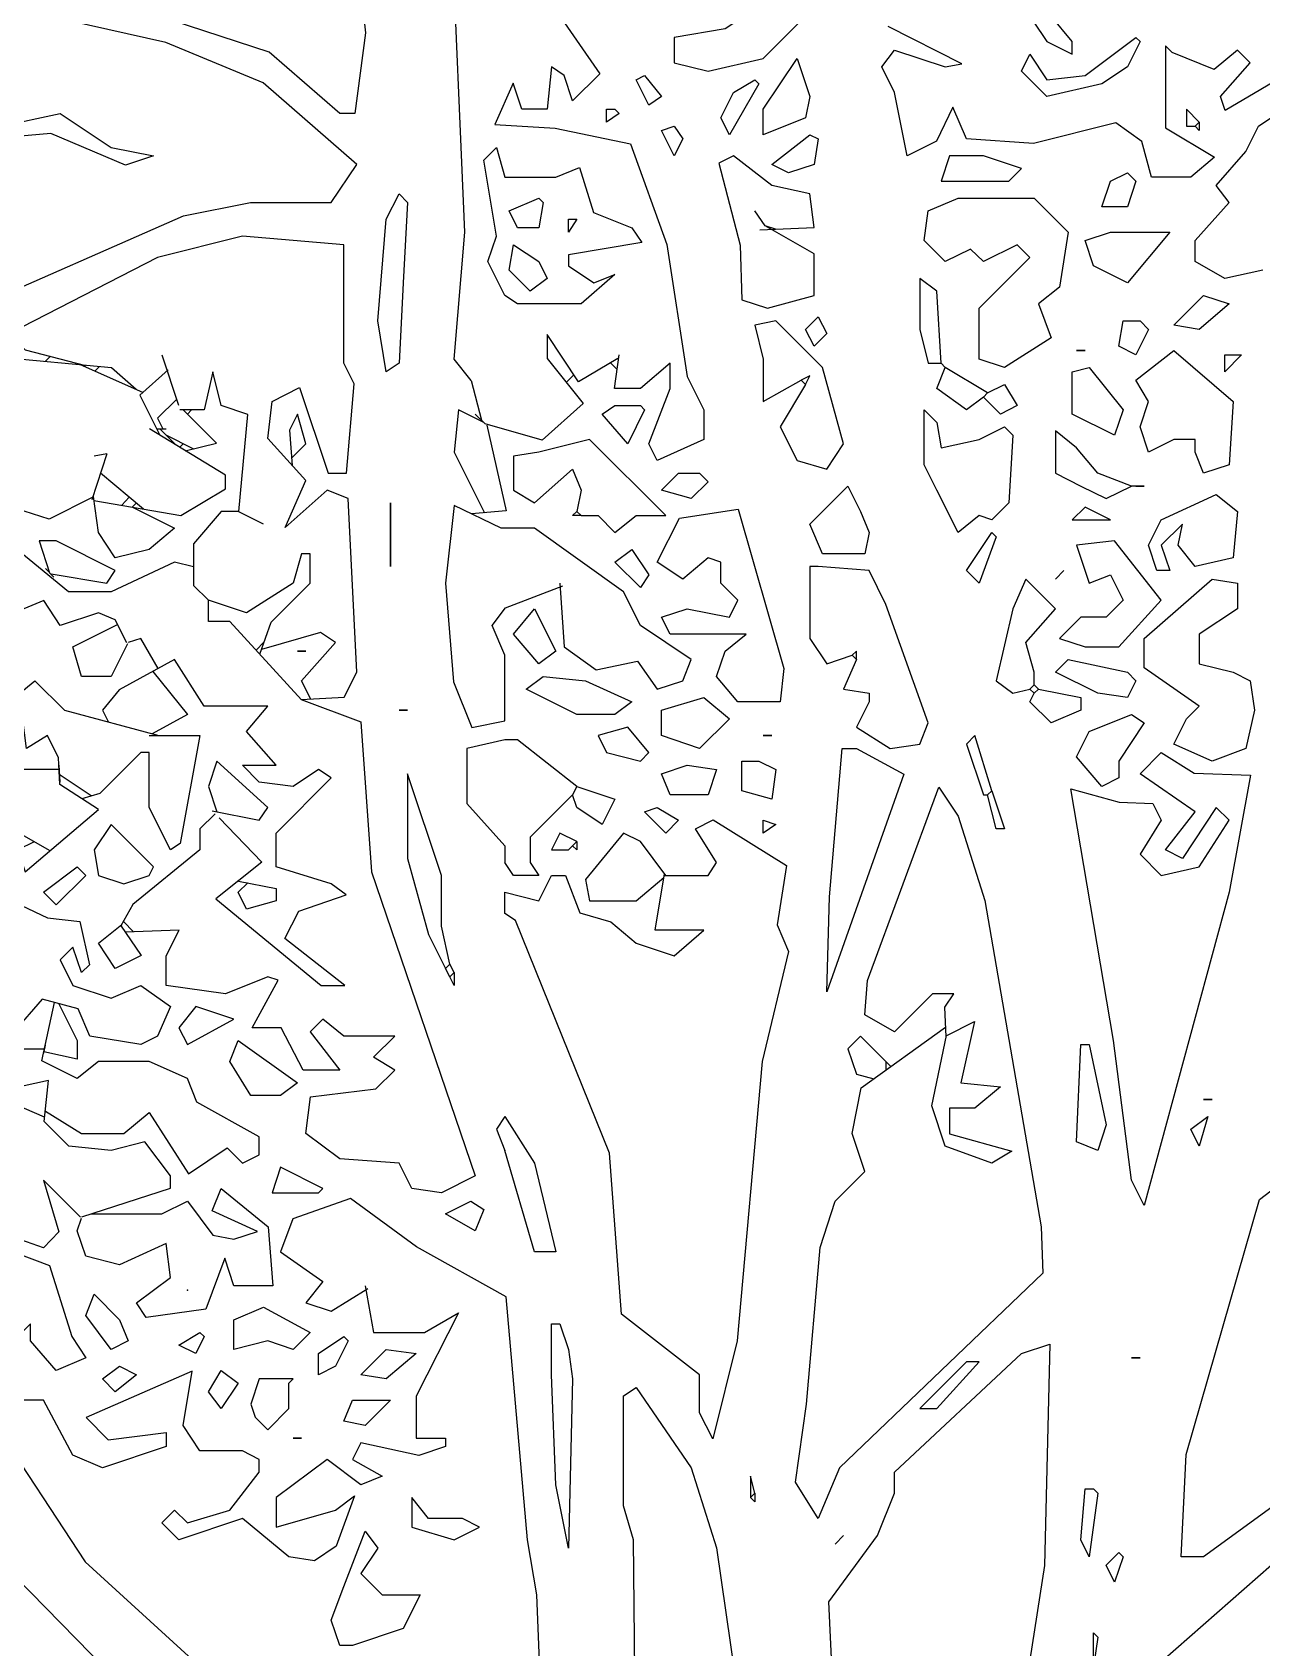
# Model space of a CAD drawing. Header units: metres. Extents: x -3.8 to 7.9, y -0.6 to 14.
# Drawn here: x 3.471 to 4.647, y 7.183 to 8.729 of the extents above; entities that cross this region are included whole.
import ezdxf

# ---------------------------------------------------------------- set-up
doc = ezdxf.new("R2010")
doc.units = ezdxf.units.M
doc.layers.add('ceco.net 88 green shadow', color=102, linetype='Continuous')
doc.layers.add('ceco.net 88 pair trees', color=7, linetype='Continuous')

msp = doc.modelspace()

# ---------------------------------------------------------------- linework, layer by layer
at = {"layer": 'ceco.net 88 green shadow', "linetype": 'Continuous'}
for p, q in [((4.4779, 8.6875), (4.5265, 8.7239)), ((4.5305, 8.7199), (4.5184, 8.6956)), ((4.5265, 8.7239), (4.5305, 8.7199)), ((4.1701, 8.6551), (4.2025, 8.7037)), ((4.2025, 8.7037), (4.2146, 8.6672)), ((4.4171, 8.6915), (4.4252, 8.7077)), ((4.4252, 8.7077), (4.4414, 8.6834)), ((4.4414, 8.6672), (4.4171, 8.6915)), ((4.5184, 8.6956), (4.4941, 8.6794)), ((4.0486, 8.6834), (4.0567, 8.6875)), ((4.0607, 8.6591), (4.0486, 8.6834)), ((4.0567, 8.6875), (4.0729, 8.6672)), ((4.166, 8.6794), (4.1377, 8.6308)), ((4.1417, 8.6713), (4.162, 8.6834)), ((4.162, 8.6834), (4.166, 8.6794)), ((4.4414, 8.6834), (4.4779, 8.6875)), ((4.4941, 8.6794), (4.4414, 8.6672)), ((4.0729, 8.6672), (4.0607, 8.6591)), ((4.1296, 8.647), (4.1417, 8.6713)), ((4.2146, 8.6672), (4.2106, 8.647)), ((4.0202, 8.6429), (4.0202, 8.6551)), ((4.0202, 8.6551), (4.0283, 8.6551)), ((4.0324, 8.651), (4.0202, 8.6429)), ((4.0283, 8.6551), (4.0324, 8.651)), ((4.1377, 8.6308), (4.1296, 8.647)), ((4.1701, 8.6308), (4.1701, 8.6551)), ((4.2106, 8.647), (4.1701, 8.6308)), ((4.5872, 8.6429), (4.5751, 8.6551)), ((4.5751, 8.6551), (4.5751, 8.6389)), ((4.5872, 8.6429), (4.5832, 8.6389)), ((4.5872, 8.6429), (4.5872, 8.6348)), ((4.6439, 8.6389), (4.6682, 8.6551)), ((4.0729, 8.6348), (4.085, 8.6389)), ((4.085, 8.6105), (4.0729, 8.6348)), ((4.085, 8.6389), (4.0931, 8.6267)), ((4.0931, 8.6267), (4.085, 8.6105)), ((4.1782, 8.6024), (4.2146, 8.6308)), ((4.2146, 8.6308), (4.2227, 8.6267)), ((4.2227, 8.6267), (4.2187, 8.6024)), ((4.5751, 8.6389), (4.5832, 8.6389)), ((4.5872, 8.6348), (4.5832, 8.6389)), ((4.6318, 8.6146), (4.6439, 8.6389)), ((4.6034, 8.5822), (4.6318, 8.6146)), ((4.1944, 8.5943), (4.1782, 8.6024)), ((4.2187, 8.6024), (4.1944, 8.5943)), ((4.3483, 8.6105), (4.3402, 8.5862)), ((4.3807, 8.6105), (4.3483, 8.6105)), ((4.4171, 8.5984), (4.3807, 8.6105)), ((4.405, 8.5862), (4.4171, 8.5984)), ((4.3402, 8.5862), (4.405, 8.5862)), ((4.4941, 8.5619), (4.5022, 8.5862)), ((4.5022, 8.5862), (4.5184, 8.5943)), ((4.5184, 8.5943), (4.5265, 8.5862)), ((4.5265, 8.5862), (4.5184, 8.5619)), ((4.6156, 8.566), (4.6034, 8.5822)), ((3.8096, 8.5498), (3.8218, 8.5741)), ((3.8218, 8.5741), (3.8299, 8.566)), ((3.8299, 8.566), (3.8258, 8.489)), ((3.9271, 8.5579), (3.9554, 8.57)), ((3.9554, 8.57), (3.9595, 8.566)), ((3.9595, 8.566), (3.9554, 8.5417)), ((4.5832, 8.5295), (4.6156, 8.566)), ((3.8015, 8.4526), (3.8096, 8.5498)), ((3.9352, 8.5417), (3.9271, 8.5579)), ((3.9919, 8.5498), (3.9838, 8.5376)), ((3.9838, 8.5376), (3.9838, 8.5498)), ((3.9838, 8.5498), (3.9919, 8.5498)), ((4.5184, 8.5619), (4.4941, 8.5619)), ((3.9554, 8.5417), (3.9352, 8.5417)), ((4.4779, 8.5295), (4.5022, 8.5376)), ((4.5022, 8.5376), (4.5589, 8.5376)), ((4.5589, 8.5376), (4.5184, 8.489)), ((3.9271, 8.5012), (3.9311, 8.5255)), ((3.9311, 8.5255), (3.9554, 8.5093)), ((4.486, 8.5052), (4.4779, 8.5295)), ((4.5832, 8.5093), (4.5832, 8.5295)), ((3.9554, 8.5093), (3.9635, 8.4931)), ((4.5184, 8.489), (4.486, 8.5052)), ((4.6115, 8.4931), (4.5832, 8.5093)), ((3.8258, 8.489), (3.8218, 8.4121)), ((3.9473, 8.4809), (3.9271, 8.5012)), ((3.9635, 8.4931), (3.9473, 8.4809)), ((4.3361, 8.4809), (4.3199, 8.4931)), ((4.3199, 8.4931), (4.3199, 8.4445)), ((4.648, 8.5012), (4.6115, 8.4931)), ((4.3402, 8.4121), (4.3361, 8.4809)), ((4.5629, 8.4485), (4.5913, 8.4769)), ((4.5913, 8.4769), (4.6156, 8.4688)), ((4.2106, 8.4445), (4.2227, 8.4566)), ((4.2227, 8.4566), (4.2308, 8.4404)), ((4.6156, 8.4688), (4.5872, 8.4445)), ((3.8096, 8.404), (3.8015, 8.4526)), ((4.1822, 8.4526), (4.162, 8.4485)), ((4.162, 8.4485), (4.1701, 8.4161)), ((4.1984, 8.4364), (4.1822, 8.4526)), ((4.2187, 8.4283), (4.2106, 8.4445)), ((4.3199, 8.4445), (4.328, 8.4121)), ((4.5103, 8.4283), (4.5143, 8.4526)), ((4.5143, 8.4526), (4.5305, 8.4526)), ((4.5386, 8.4445), (4.5265, 8.4202)), ((4.5305, 8.4526), (4.5386, 8.4445)), ((4.5872, 8.4445), (4.5629, 8.4485)), ((4.2268, 8.408), (4.1984, 8.4364)), ((4.2308, 8.4404), (4.2187, 8.4283)), ((4.5265, 8.4202), (4.5103, 8.4283)), ((3.8218, 8.4121), (3.8096, 8.404)), ((4.1701, 8.4161), (4.1701, 8.3756)), ((4.328, 8.4121), (4.3402, 8.4121)), ((4.3442, 8.408), (4.3402, 8.4121)), ((4.4779, 8.4242), (4.4698, 8.4242)), ((4.4698, 8.4242), (4.4779, 8.4242)), ((4.5265, 8.3959), (4.5629, 8.4242)), ((4.5629, 8.4242), (4.6196, 8.3756)), ((4.6277, 8.4202), (4.6115, 8.404)), ((4.6115, 8.404), (4.6115, 8.4202)), ((4.6115, 8.4202), (4.6277, 8.4202)), ((4.1701, 8.3756), (4.2065, 8.3959)), ((4.2146, 8.3999), (4.2065, 8.3959)), ((4.2106, 8.3918), (4.2065, 8.3959)), ((4.2106, 8.3918), (4.2146, 8.3999)), ((4.247, 8.3351), (4.2268, 8.408)), ((4.3361, 8.3878), (4.3442, 8.408)), ((4.3847, 8.3837), (4.3442, 8.408)), ((4.4657, 8.404), (4.4819, 8.408)), ((4.4657, 8.3635), (4.4657, 8.404)), ((4.4819, 8.408), (4.5143, 8.3675)), ((4.5386, 8.3756), (4.5265, 8.3959)), ((4.2106, 8.3918), (4.1863, 8.3513)), ((4.3645, 8.3675), (4.3361, 8.3878)), ((4.3807, 8.3797), (4.3645, 8.3675)), ((4.3847, 8.3837), (4.3807, 8.3797)), ((4.3969, 8.3635), (4.3807, 8.3797)), ((4.3847, 8.3837), (4.4009, 8.3918)), ((4.4009, 8.3918), (4.4131, 8.3716)), ((4.0162, 8.3635), (4.0283, 8.3716)), ((4.0405, 8.3351), (4.0162, 8.3635)), ((4.0283, 8.3716), (4.0526, 8.3716)), ((4.0567, 8.3675), (4.0405, 8.3351)), ((4.0526, 8.3716), (4.0567, 8.3675)), ((4.324, 8.3149), (4.324, 8.3675)), ((4.324, 8.3675), (4.3361, 8.3554)), ((4.4131, 8.3716), (4.3969, 8.3635)), ((4.5062, 8.3432), (4.4657, 8.3635)), ((4.5143, 8.3675), (4.5062, 8.3432)), ((4.5305, 8.3513), (4.5386, 8.3756)), ((4.6196, 8.3756), (4.6156, 8.3149)), ((4.1863, 8.3513), (4.2025, 8.3189)), ((4.3361, 8.3554), (4.3402, 8.3311)), ((4.3766, 8.3392), (4.4009, 8.3513)), ((4.4009, 8.3513), (4.409, 8.3432)), ((4.5386, 8.327), (4.5305, 8.3513)), ((4.004, 8.3392), (3.9554, 8.327)), ((4.0769, 8.2663), (4.004, 8.3392)), ((4.2308, 8.3108), (4.247, 8.3351)), ((4.3402, 8.3311), (4.3766, 8.3392)), ((4.409, 8.3432), (4.405, 8.2784)), ((4.4698, 8.3311), (4.4495, 8.3473)), ((4.4495, 8.3473), (4.4495, 8.3068)), ((4.5629, 8.3392), (4.5386, 8.327)), ((4.5832, 8.3392), (4.5629, 8.3392)), ((4.5832, 8.327), (4.5832, 8.3392)), ((3.9554, 8.327), (3.9311, 8.323)), ((3.9311, 8.323), (3.9311, 8.2906)), ((4.2025, 8.3189), (4.2308, 8.3108)), ((4.49, 8.3068), (4.4698, 8.3311)), ((4.5913, 8.3068), (4.5832, 8.327)), ((3.9514, 8.2784), (3.9878, 8.3108)), ((3.9878, 8.3108), (3.9959, 8.2906)), ((4.0729, 8.2906), (4.0891, 8.3068)), ((4.0891, 8.3068), (4.1093, 8.3068)), ((4.1093, 8.3068), (4.1174, 8.2987)), ((4.3361, 8.2906), (4.324, 8.3149)), ((4.4495, 8.3068), (4.4738, 8.2946)), ((4.5224, 8.2946), (4.49, 8.3068)), ((4.6156, 8.3149), (4.5913, 8.3068)), ((3.9311, 8.2906), (3.9514, 8.2784)), ((3.9959, 8.2906), (3.9919, 8.2703)), ((4.1012, 8.2825), (4.0729, 8.2906)), ((4.1174, 8.2987), (4.1012, 8.2825)), ((4.2146, 8.2582), (4.2511, 8.2946)), ((4.2511, 8.2946), (4.2632, 8.2703)), ((4.3564, 8.2501), (4.3361, 8.2906)), ((4.4738, 8.2946), (4.4981, 8.2825)), ((4.4981, 8.2825), (4.5224, 8.2946)), ((4.5265, 8.2946), (4.5224, 8.2946)), ((4.5265, 8.2946), (4.5346, 8.2946)), ((4.5346, 8.2946), (4.5265, 8.2946)), ((4.5508, 8.2622), (4.6034, 8.2865)), ((4.6034, 8.2865), (4.6237, 8.2703)), ((3.8137, 8.2258), (3.8137, 8.2784)), ((3.8137, 8.2784), (3.8137, 8.2258)), ((4.405, 8.2784), (4.3888, 8.2622)), ((4.4779, 8.2744), (4.4657, 8.2622)), ((4.5022, 8.2622), (4.4779, 8.2744)), ((3.9878, 8.2663), (3.9919, 8.2703)), ((3.9959, 8.2663), (3.9878, 8.2663)), ((3.9959, 8.2663), (3.9919, 8.2703)), ((3.9959, 8.2663), (4.0121, 8.2663)), ((4.0121, 8.2663), (4.0283, 8.2501)), ((4.0283, 8.2501), (4.0486, 8.2663)), ((4.0486, 8.2663), (4.0769, 8.2663)), ((4.2268, 8.2298), (4.2146, 8.2582)), ((4.2632, 8.2703), (4.2713, 8.2501)), ((4.3766, 8.2663), (4.3564, 8.2501)), ((4.3888, 8.2622), (4.3766, 8.2663)), ((4.4657, 8.2622), (4.5022, 8.2622)), ((4.5386, 8.2379), (4.5508, 8.2622)), ((4.571, 8.2582), (4.5508, 8.2379)), ((4.567, 8.2379), (4.571, 8.2582)), ((4.6237, 8.2703), (4.6196, 8.2258)), ((4.2713, 8.2501), (4.2673, 8.2298)), ((4.3645, 8.2136), (4.3888, 8.2501)), ((4.3928, 8.246), (4.3766, 8.2015)), ((4.3888, 8.2501), (4.3928, 8.246)), ((4.5062, 8.242), (4.4698, 8.2379)), ((4.5508, 8.1853), (4.5062, 8.242)), ((3.8137, 8.2258), (3.8137, 8.2177)), ((3.8137, 8.2177), (3.8137, 8.2258)), ((4.0283, 8.2217), (4.0445, 8.2339)), ((4.0445, 8.2339), (4.0607, 8.2096)), ((4.2673, 8.2298), (4.2268, 8.2298)), ((4.4698, 8.2379), (4.4819, 8.2015)), ((4.5467, 8.2136), (4.5386, 8.2379)), ((4.5508, 8.2379), (4.5589, 8.2136)), ((4.5832, 8.2177), (4.567, 8.2379)), ((4.6196, 8.2258), (4.5832, 8.2177)), ((4.0526, 8.1974), (4.0283, 8.2217)), ((4.0607, 8.2096), (4.0526, 8.1974)), ((4.2227, 8.2177), (4.2146, 8.2177)), ((4.2146, 8.2177), (4.2146, 8.1488)), ((4.2713, 8.2136), (4.2227, 8.2177)), ((4.2875, 8.1812), (4.2713, 8.2136)), ((4.3766, 8.2015), (4.3645, 8.2136)), ((4.4576, 8.2136), (4.4495, 8.2055)), ((4.4495, 8.2055), (4.4576, 8.2136)), ((4.4819, 8.2015), (4.5022, 8.2096)), ((4.5022, 8.2096), (4.5143, 8.1853)), ((4.5589, 8.2136), (4.5467, 8.2136)), ((4.4212, 8.2055), (4.409, 8.1772)), ((4.4495, 8.1772), (4.4212, 8.2055)), ((4.5346, 8.1488), (4.5994, 8.2055)), ((4.5994, 8.2055), (4.6237, 8.2015)), ((4.6237, 8.2015), (4.6237, 8.1772)), ((4.328, 8.0678), (4.2875, 8.1812)), ((4.5143, 8.1853), (4.4981, 8.1691)), ((4.5103, 8.1407), (4.5508, 8.1853)), ((3.9311, 8.1529), (3.9514, 8.1772)), ((3.9514, 8.1772), (3.9716, 8.1367)), ((4.409, 8.1772), (4.3928, 8.1083)), ((4.4212, 8.1448), (4.4495, 8.1772)), ((4.4738, 8.1691), (4.4536, 8.1488)), ((4.4981, 8.1691), (4.4738, 8.1691)), ((4.6237, 8.1772), (4.5872, 8.1529)), ((3.9554, 8.1245), (3.9311, 8.1529)), ((4.2146, 8.1488), (4.2308, 8.1245)), ((4.4536, 8.1488), (4.4779, 8.1407)), ((4.5346, 8.1205), (4.5346, 8.1488)), ((4.5872, 8.1529), (4.5872, 8.1245)), ((3.7327, 8.1367), (3.7246, 8.1367)), ((3.7246, 8.1367), (3.7327, 8.1367)), ((3.9716, 8.1367), (3.9554, 8.1245)), ((4.2308, 8.1245), (4.2551, 8.1326)), ((4.2592, 8.1367), (4.2551, 8.1326)), ((4.2592, 8.1286), (4.2551, 8.1326)), ((4.2592, 8.1286), (4.2592, 8.1367)), ((4.4293, 8.1164), (4.4212, 8.1448)), ((4.4779, 8.1407), (4.5103, 8.1407)), ((4.2592, 8.1286), (4.247, 8.1002)), ((4.4293, 8.1043), (4.4293, 8.1164)), ((4.4495, 8.1164), (4.4617, 8.1286)), ((4.49, 8.0962), (4.4495, 8.1164)), ((4.4617, 8.1286), (4.5184, 8.1164)), ((4.5184, 8.1164), (4.5265, 8.1083)), ((4.5872, 8.084), (4.5346, 8.1205)), ((4.5872, 8.1245), (4.6196, 8.1164)), ((4.6196, 8.1164), (4.6358, 8.1083)), ((3.9433, 8.1002), (3.9595, 8.1124)), ((3.9595, 8.1124), (4, 8.1083)), ((4, 8.1083), (4.0445, 8.0881)), ((4.3928, 8.1083), (4.409, 8.0962)), ((4.4293, 8.1043), (4.4252, 8.1002)), ((4.4333, 8.1002), (4.4293, 8.1043)), ((4.5265, 8.1083), (4.5184, 8.0921)), ((4.6358, 8.1083), (4.6399, 8.08)), ((3.9919, 8.0759), (3.9433, 8.1002)), ((4.0445, 8.0881), (4.0283, 8.0759)), ((4.0729, 8.08), (4.1134, 8.0921)), ((4.1134, 8.0921), (4.1377, 8.0719)), ((4.247, 8.1002), (4.2713, 8.0962)), ((4.2713, 8.0881), (4.2592, 8.0638)), ((4.2713, 8.0962), (4.2713, 8.0881)), ((4.409, 8.0962), (4.4252, 8.1002)), ((4.4293, 8.0962), (4.4252, 8.1002)), ((4.4252, 8.0881), (4.4293, 8.0962)), ((4.4455, 8.0678), (4.4252, 8.0881)), ((4.4333, 8.1002), (4.4293, 8.0962)), ((4.4333, 8.1002), (4.4738, 8.0921)), ((4.4738, 8.0921), (4.4738, 8.08)), ((4.5184, 8.0921), (4.49, 8.0962)), ((3.8299, 8.08), (3.8218, 8.08)), ((3.8218, 8.08), (3.8299, 8.08)), ((4.0283, 8.0759), (3.9919, 8.0759)), ((4.0729, 8.0557), (4.0729, 8.08)), ((4.1377, 8.0719), (4.1093, 8.0435)), ((4.4738, 8.08), (4.4455, 8.0678)), ((4.4819, 8.0597), (4.5224, 8.0759)), ((4.5224, 8.0759), (4.5346, 8.0678)), ((4.5629, 8.0476), (4.5751, 8.0719)), ((4.5751, 8.0719), (4.5872, 8.084)), ((4.6399, 8.08), (4.6318, 8.0435)), ((4.0405, 8.0638), (4.0121, 8.0557)), ((4.0121, 8.0557), (4.0202, 8.0395)), ((4.0607, 8.0395), (4.0405, 8.0638)), ((4.1093, 8.0435), (4.0729, 8.0557)), ((4.1782, 8.0557), (4.1701, 8.0557)), ((4.1701, 8.0557), (4.1782, 8.0557)), ((4.2592, 8.0638), (4.2916, 8.0435)), ((4.3199, 8.0476), (4.328, 8.0678)), ((4.3726, 8.0557), (4.3645, 8.0476)), ((4.3888, 8.003), (4.3726, 8.0557)), ((4.4698, 8.0354), (4.4819, 8.0597)), ((4.5346, 8.0678), (4.5103, 8.0314)), ((3.923, 8.0516), (3.8866, 8.0435)), ((3.8866, 8.0435), (3.8866, 7.9909)), ((3.9352, 8.0516), (3.923, 8.0516)), ((3.9919, 8.0071), (3.9352, 8.0516)), ((4.0202, 8.0395), (4.0526, 8.0314)), ((4.0526, 8.0314), (4.0607, 8.0395)), ((4.2916, 8.0435), (4.3199, 8.0476)), ((4.3645, 8.0476), (4.3807, 7.999)), ((4.5994, 8.0314), (4.5629, 8.0476)), ((4.6318, 8.0435), (4.5994, 8.0314)), ((4.0729, 8.0192), (4.0972, 8.0273)), ((4.0972, 8.0273), (4.1255, 8.0233)), ((4.1255, 8.0233), (4.1174, 7.999)), ((4.1498, 8.003), (4.1498, 8.0314)), ((4.1498, 8.0314), (4.166, 8.0314)), ((4.166, 8.0314), (4.1822, 8.0233)), ((4.1822, 8.0233), (4.1782, 7.9949)), ((4.4941, 8.0071), (4.4698, 8.0354)), ((4.5103, 8.0314), (4.5103, 8.0152)), ((3.8623, 7.922), (3.8299, 8.0192)), ((3.8299, 8.0192), (3.8299, 7.9382)), ((4.081, 7.999), (4.0729, 8.0192)), ((4.5103, 8.0152), (4.4941, 8.0071)), ((3.9878, 7.999), (3.9473, 7.9585)), ((3.9919, 8.0071), (3.9878, 7.999)), ((3.9919, 7.9868), (3.9878, 7.999)), ((3.9919, 8.0071), (4.0283, 7.9949)), ((4.0283, 7.9949), (4.0162, 7.9706)), ((4.1174, 7.999), (4.081, 7.999)), ((4.1782, 7.9949), (4.1498, 8.003)), ((4.3807, 7.999), (4.3847, 7.999)), ((4.3888, 8.003), (4.3847, 7.999)), ((4.3928, 7.9666), (4.3847, 7.999)), ((4.3888, 8.003), (4.4009, 7.9666)), ((3.8866, 7.9909), (3.923, 7.9504)), ((4.0162, 7.9706), (3.9919, 7.9868)), ((4.0567, 7.9828), (4.0688, 7.9868)), ((4.0769, 7.9625), (4.0567, 7.9828)), ((4.0688, 7.9868), (4.0891, 7.9747)), ((3.5464, 7.9706), (3.5302, 7.9463)), ((3.5869, 7.9301), (3.5464, 7.9706)), ((3.9757, 7.9625), (3.9676, 7.9463)), ((3.9919, 7.9544), (3.9757, 7.9625)), ((4.0891, 7.9747), (4.0769, 7.9625)), ((4.1701, 7.9625), (4.1701, 7.9747)), ((4.1701, 7.9747), (4.1822, 7.9706)), ((4.1822, 7.9706), (4.1701, 7.9625)), ((4.4009, 7.9666), (4.3928, 7.9666)), ((3.5302, 7.9463), (3.5342, 7.922)), ((3.923, 7.9504), (3.923, 7.9342)), ((3.9473, 7.9585), (3.9473, 7.9342)), ((3.9676, 7.9463), (3.9838, 7.9463)), ((3.9838, 7.9463), (3.9878, 7.9504)), ((3.9919, 7.9544), (3.9878, 7.9504)), ((3.9919, 7.9463), (3.9878, 7.9504)), ((3.9919, 7.9544), (3.9919, 7.9463)), ((3.8299, 7.9382), (3.8501, 7.8653)), ((3.9311, 7.922), (3.923, 7.9342)), ((3.9473, 7.9342), (3.9554, 7.922)), ((3.4816, 7.9058), (3.514, 7.9301)), ((3.5221, 7.922), (3.4937, 7.8937)), ((3.514, 7.9301), (3.5221, 7.922)), ((3.5342, 7.922), (3.5585, 7.9139)), ((3.5585, 7.9139), (3.5828, 7.922)), ((3.5828, 7.922), (3.5869, 7.9301)), ((3.8623, 7.8734), (3.8623, 7.922)), ((3.9554, 7.922), (3.9311, 7.922)), ((3.4937, 7.8937), (3.4816, 7.9058)), ((3.8704, 7.837), (3.8623, 7.8734)), ((3.8501, 7.8653), (3.8663, 7.8329)), ((3.8704, 7.837), (3.8663, 7.8329)), ((3.8704, 7.8248), (3.8663, 7.8329)), ((3.8744, 7.8289), (3.8704, 7.837)), ((3.8744, 7.8289), (3.8704, 7.8248)), ((3.8744, 7.8167), (3.8704, 7.8248)), ((3.8744, 7.8289), (3.8744, 7.8167)), ((3.6274, 7.7965), (3.6112, 7.7762)), ((3.6638, 7.7843), (3.6274, 7.7965)), ((3.6112, 7.7762), (3.6193, 7.76)), ((3.6193, 7.76), (3.6638, 7.7843)), ((3.6598, 7.7438), (3.6679, 7.7641)), ((3.6679, 7.7641), (3.7246, 7.7236)), ((4.4698, 7.6669), (4.4738, 7.76)), ((4.4738, 7.76), (4.4819, 7.76)), ((4.4819, 7.76), (4.4981, 7.6831)), ((3.68, 7.7114), (3.6598, 7.7438)), ((3.7246, 7.7236), (3.7084, 7.7114)), ((3.7084, 7.7114), (3.68, 7.7114)), ((4.5994, 7.7074), (4.5913, 7.7074)), ((4.5913, 7.7074), (4.5994, 7.7074)), ((3.923, 7.6912), (3.9149, 7.679)), ((3.923, 7.6912), (3.9514, 7.6466)), ((4.4981, 7.6831), (4.49, 7.6588)), ((4.5791, 7.679), (4.5953, 7.6912)), ((4.5953, 7.6912), (4.5872, 7.6628)), ((3.9149, 7.679), (3.923, 7.6588)), ((4.5872, 7.6628), (4.5791, 7.679)), ((3.9514, 7.5616), (3.923, 7.6588)), ((4.49, 7.6588), (4.4698, 7.6669)), ((3.7084, 7.6426), (3.7003, 7.6183)), ((3.7489, 7.6223), (3.7084, 7.6426)), ((3.9514, 7.6466), (3.9716, 7.5616)), ((3.7448, 7.6183), (3.7489, 7.6223)), ((3.7003, 7.6183), (3.7448, 7.6183)), ((3.8663, 7.598), (3.8906, 7.6102)), ((3.8906, 7.6102), (3.9028, 7.6021)), ((3.8947, 7.5818), (3.8663, 7.598)), ((3.9028, 7.6021), (3.8947, 7.5818)), ((3.9716, 7.5616), (3.9514, 7.5616)), ((3.5221, 7.5008), (3.5302, 7.5211)), ((3.5302, 7.5211), (3.5545, 7.4968)), ((3.5464, 7.4684), (3.5221, 7.5008)), ((3.6638, 7.4968), (3.6922, 7.5089)), ((3.6922, 7.5089), (3.7367, 7.4846)), ((3.5545, 7.4968), (3.5626, 7.4765)), ((3.6112, 7.4725), (3.6314, 7.4846)), ((3.6314, 7.4846), (3.6355, 7.4806)), ((3.6638, 7.4684), (3.6638, 7.4968)), ((3.7367, 7.4846), (3.7205, 7.4684)), ((3.9676, 7.4441), (3.9676, 7.4927)), ((3.9676, 7.4927), (3.9757, 7.4927)), ((3.9757, 7.4927), (3.9838, 7.4684)), ((3.5626, 7.4765), (3.5464, 7.4684)), ((3.6274, 7.4644), (3.6112, 7.4725)), ((3.6355, 7.4806), (3.6274, 7.4644)), ((3.6962, 7.4765), (3.6638, 7.4684)), ((3.7205, 7.4684), (3.6962, 7.4765)), ((3.7448, 7.4644), (3.7691, 7.4806)), ((3.7732, 7.4765), (3.761, 7.4522)), ((3.7691, 7.4806), (3.7732, 7.4765)), ((3.7853, 7.4441), (3.8096, 7.4684)), ((3.8096, 7.4684), (3.838, 7.4644)), ((3.9838, 7.4684), (3.9878, 7.4401)), ((3.5383, 7.4401), (3.5545, 7.4522)), ((3.5545, 7.4522), (3.5707, 7.4441)), ((3.7448, 7.4441), (3.7448, 7.4644)), ((3.761, 7.4522), (3.7448, 7.4441)), ((3.838, 7.4644), (3.8096, 7.4401)), ((4.3645, 7.4563), (4.3199, 7.4117)), ((4.3361, 7.4117), (4.3766, 7.4563)), ((4.3766, 7.4563), (4.3645, 7.4563)), ((4.5305, 7.4603), (4.5224, 7.4603)), ((4.5224, 7.4603), (4.5305, 7.4603)), ((3.5504, 7.4279), (3.5383, 7.4401)), ((3.5707, 7.4441), (3.5504, 7.4279)), ((3.6395, 7.4279), (3.6517, 7.4482)), ((3.6517, 7.4482), (3.6679, 7.436)), ((3.6679, 7.436), (3.6517, 7.4117)), ((3.6881, 7.4401), (3.68, 7.4158)), ((3.7205, 7.4401), (3.6881, 7.4401)), ((3.7165, 7.436), (3.7205, 7.4401)), ((3.7165, 7.4117), (3.7165, 7.436)), ((3.8096, 7.4401), (3.7853, 7.4441)), ((3.9716, 7.3388), (3.9676, 7.4441)), ((3.9878, 7.4401), (3.9838, 7.2781)), ((3.6517, 7.4117), (3.6395, 7.4279)), ((3.68, 7.4158), (3.6841, 7.4036)), ((3.6962, 7.3915), (3.7165, 7.4117)), ((3.7691, 7.3996), (3.7772, 7.4198)), ((3.7772, 7.4198), (3.8137, 7.4198)), ((3.8137, 7.4198), (3.7894, 7.3955)), ((4.3199, 7.4117), (4.3361, 7.4117)), ((3.6841, 7.4036), (3.6962, 7.3915)), ((3.7894, 7.3955), (3.7691, 7.3996)), ((3.7286, 7.3834), (3.7205, 7.3834)), ((3.7205, 7.3834), (3.7286, 7.3834)), ((4.162, 7.3307), (4.1579, 7.3469)), ((4.1579, 7.3469), (4.1579, 7.3267)), ((3.9838, 7.2781), (3.9716, 7.3388)), ((4.162, 7.3307), (4.1579, 7.3267)), ((4.162, 7.3307), (4.162, 7.3226)), ((4.4738, 7.2862), (4.4779, 7.3348)), ((4.4779, 7.3348), (4.486, 7.3348)), ((4.49, 7.3307), (4.4819, 7.27)), ((4.486, 7.3348), (4.49, 7.3307)), ((3.8501, 7.3064), (3.8339, 7.3267)), ((3.8339, 7.3267), (3.8339, 7.2983)), ((4.162, 7.3226), (4.1579, 7.3267)), ((3.8339, 7.2983), (3.8744, 7.2862)), ((3.8825, 7.3064), (3.8501, 7.3064)), ((3.8744, 7.2862), (3.8987, 7.2983)), ((3.8987, 7.2983), (3.8825, 7.3064)), ((3.7691, 7.2416), (3.7894, 7.2943)), ((3.7894, 7.2943), (3.8015, 7.2781)), ((4.247, 7.2902), (4.2389, 7.2821)), ((4.2389, 7.2821), (4.247, 7.2902)), ((4.4819, 7.27), (4.4738, 7.2862)), ((3.8015, 7.2781), (3.7853, 7.2538)), ((4.4981, 7.2619), (4.5103, 7.274)), ((4.5143, 7.27), (4.5062, 7.2457)), ((4.5103, 7.274), (4.5143, 7.27)), ((3.7853, 7.2538), (3.8056, 7.2335)), ((4.5062, 7.2457), (4.4981, 7.2619)), ((3.757, 7.2092), (3.7691, 7.2416)), ((3.8056, 7.2335), (3.8339, 7.2335)), ((3.842, 7.2335), (3.8258, 7.2011)), ((3.8339, 7.2335), (3.842, 7.2335)), ((3.7651, 7.1849), (3.757, 7.2092)), ((3.8258, 7.2011), (3.7772, 7.1849)), ((4.486, 7.1647), (4.486, 7.1971)), ((4.486, 7.1971), (4.49, 7.193)), ((4.49, 7.193), (4.486, 7.1647)), ((3.7772, 7.1849), (3.7651, 7.1849))]:
    msp.add_line(p, q, dxfattribs=at)
msp.add_point((3.6193, 7.5251), dxfattribs=at)
at = {"layer": 'ceco.net 88 pair trees', "linetype": 'Continuous'}
for p, q in [((4.1818, 8.5405), (4.1721, 8.5437)), ((3.4884, 8.419), (3.4832, 8.4137)), ((3.5767, 8.3841), (3.5172, 8.4106)), ((3.595, 8.4202), (3.6108, 8.372)), ((4.0297, 8.4066), (4.0239, 8.4125)), ((3.535, 8.4088), (3.5308, 8.4046)), ((3.8908, 8.3957), (3.9005, 8.3576)), ((3.989, 8.4011), (3.9817, 8.3938)), ((3.6233, 8.3675), (3.6193, 8.3635)), ((3.8947, 8.3635), (3.904, 8.3542)), ((3.5909, 8.3493), (3.599, 8.3493)), ((3.6081, 8.3343), (3.5929, 8.3493)), ((3.6249, 8.3303), (3.599, 8.3432)), ((3.6152, 8.3351), (3.612, 8.3319)), ((3.5423, 8.3254), (3.5281, 8.2813)), ((3.5423, 8.3254), (3.5302, 8.323)), ((3.5775, 8.2725), (3.5362, 8.3068)), ((3.5638, 8.2839), (3.5565, 8.2762)), ((3.5705, 8.2782), (3.5666, 8.2744)), ((3.6922, 8.2582), (3.6687, 8.2699)), ((3.4917, 8.2075), (3.4836, 8.2156)), ((3.6395, 8.1853), (3.6253, 8.1994)), ((3.5615, 8.1444), (3.5502, 8.1666)), ((3.6926, 8.1452), (3.6851, 8.1375)), ((3.4965, 8.0273), (3.4972, 8.0111)), ((3.5273, 7.9982), (3.4967, 8.0184)), ((3.488, 7.9455), (3.4299, 7.9785)), ((3.5678, 7.8679), (3.5581, 7.8779)), ((3.4834, 7.7596), (3.4818, 7.7519)), ((4.2875, 7.7438), (4.2875, 7.7357))]:
    msp.add_line(p, q, dxfattribs=at)
for points in [[(3.7677, 8.928), (3.7898, 8.7282), (3.7796, 8.651), (3.7651, 8.651), (3.6976, 8.7099), (3.4799, 8.7812)], [(3.8908, 8.3957), (3.8744, 8.4161), (3.8847, 8.5376), (3.8716, 8.8414)], [(3.9275, 8.814), (4.0139, 8.6891), (3.9878, 8.6632), (3.9797, 8.6875), (3.9676, 8.6956), (3.9635, 8.6551), (3.9392, 8.6551), (3.9309, 8.68), (3.9135, 8.6407), (3.9712, 8.6372), (4.0433, 8.6221), (4.0779, 8.5257), (4.0974, 8.3995), (4.1134, 8.3675), (4.1134, 8.3392), (4.0688, 8.3189), (4.0607, 8.3351), (4.081, 8.3878), (4.081, 8.4121), (4.0526, 8.3878), (4.0279, 8.3878), (4.0324, 8.4202)], [(4.1822, 8.7835), (4.1822, 8.7644), (4.1336, 8.732), (4.085, 8.7239), (4.085, 8.6996), (4.1174, 8.6915), (4.1701, 8.7037), (4.2106, 8.7442), (4.2065, 8.7766), (4.1881, 8.7877), (4.1342, 8.7482), (4.081, 8.7482), (4.081, 8.7766)], [(4.3734, 8.763), (4.4282, 8.7395), (4.4414, 8.7199), (4.4657, 8.7077), (4.4657, 8.7199), (4.4455, 8.7442), (4.4941, 8.7847), (4.5386, 8.7401), (4.5872, 8.7401), (4.6196, 8.7644), (4.6844, 8.732)], [(3.4066, 8.4613), (3.6156, 8.553), (3.6798, 8.566), (3.757, 8.566), (3.7813, 8.6024), (3.6918, 8.6804), (3.5986, 8.7189), (3.4694, 8.7482)], [(4.6802, 8.6941), (4.6119, 8.6539), (4.6075, 8.6672), (4.6358, 8.6996), (4.6237, 8.7118), (4.6014, 8.6933), (4.5613, 8.7093), (4.5548, 8.7158), (4.5548, 8.6374), (4.6018, 8.6093), (4.5791, 8.5903), (4.5416, 8.5903), (4.5321, 8.6243), (4.5072, 8.6421), (4.4285, 8.6225), (4.3645, 8.6267), (4.3515, 8.6571), (4.3357, 8.6245), (4.3078, 8.6105), (4.2956, 8.6713), (4.2835, 8.6956), (4.2956, 8.7118), (4.3442, 8.6956), (4.36, 8.6986), (4.2895, 8.7342)], [(3.4411, 8.6389), (3.4978, 8.651), (3.5464, 8.6186), (3.5869, 8.6105), (3.5601, 8.6016), (3.4886, 8.632), (3.4125, 8.6251)], [(4.054, 8.5275), (3.9838, 8.5159), (3.9838, 8.5052), (4.0081, 8.489), (4.0283, 8.4971), (3.9959, 8.4688), (3.9352, 8.4688), (3.923, 8.4769), (3.9068, 8.5093), (3.9149, 8.5336), (3.9028, 8.6065), (3.9149, 8.6186), (3.923, 8.5903), (3.9716, 8.5903), (3.9943, 8.5994), (4.0077, 8.5564), (4.0445, 8.5417), (4.054, 8.5275)], [(4.1668, 8.5398), (4.2187, 8.5419), (4.2146, 8.5741), (4.1782, 8.5822), (4.1417, 8.6105), (4.1277, 8.6036), (4.1482, 8.5251), (4.1498, 8.4728), (4.1741, 8.4647), (4.2187, 8.4769), (4.2187, 8.5168), (4.1721, 8.5437), (4.162, 8.5579)], [(4.3766, 8.4161), (4.3766, 8.4647), (4.4252, 8.5133), (4.4131, 8.5255), (4.3807, 8.5093), (4.3685, 8.5214), (4.3442, 8.5093), (4.324, 8.5295), (4.328, 8.5579), (4.3564, 8.57), (4.4293, 8.57), (4.4617, 8.5376), (4.4536, 8.485), (4.4333, 8.4688), (4.4455, 8.4364), (4.4009, 8.408), (4.3766, 8.4161)], [(3.7282, 8.0903), (3.7693, 8.0925), (3.7813, 8.1164), (3.7732, 8.2825), (3.7529, 8.2906), (3.7128, 8.2549), (3.7327, 8.2999), (3.6964, 8.3402), (3.7003, 8.3756), (3.7266, 8.3888), (3.7541, 8.3068), (3.7715, 8.3068), (3.779, 8.3924), (3.7691, 8.4121), (3.7691, 8.5255), (3.6719, 8.5336), (3.5909, 8.5133), (3.4492, 8.4404), (3.4643, 8.425), (3.5219, 8.41)], [(3.5703, 8.387), (3.5466, 8.4078), (3.4372, 8.4179), (3.4012, 8.4281), (3.3111, 8.407), (3.3034, 8.3878), (3.3277, 8.3675), (3.3641, 8.3716), (3.3763, 8.3797), (3.3763, 8.3683), (3.3384, 8.3489), (3.3645, 8.3185), (3.3034, 8.29), (3.3034, 8.2663), (3.3536, 8.2519), (3.3755, 8.2715)], [(4.0309, 8.4167), (3.9935, 8.3942), (3.9635, 8.4396), (3.9635, 8.4167), (3.9979, 8.3734), (3.9587, 8.3384), (3.904, 8.3542)], [(3.6008, 8.4058), (3.5737, 8.3815), (3.5929, 8.3434)], [(3.6687, 8.2703), (3.6772, 8.3631), (3.6517, 8.3716), (3.6436, 8.404), (3.6355, 8.3675), (3.612, 8.3675)], [(3.6091, 8.3776), (3.5909, 8.3594), (3.596, 8.3493)], [(3.6172, 8.3284), (3.6472, 8.3355), (3.6152, 8.3675)], [(3.7191, 8.3215), (3.7327, 8.3351), (3.7246, 8.3635), (3.7169, 8.3481), (3.7197, 8.3143)], [(3.9028, 8.3554), (3.8785, 8.3675), (3.8744, 8.327), (3.9034, 8.2689)], [(3.5298, 8.2808), (3.613, 8.2663), (3.6557, 8.292), (3.6557, 8.3051), (3.5832, 8.3493)], [(3.9056, 8.3527), (3.9242, 8.2709), (3.891, 8.2679)], [(3.5289, 8.2839), (3.487, 8.263), (3.407, 8.2883), (3.3965, 8.2744), (3.4228, 8.248)], [(3.5662, 8.2746), (3.6071, 8.2541), (3.5828, 8.2339), (3.5504, 8.2258), (3.5342, 8.2501), (3.5294, 8.2847)], [(3.9757, 8.2015), (3.9797, 8.1407), (4.0103, 8.1188), (4.0498, 8.1269), (4.0688, 8.1002), (4.0931, 8.1083), (4.1012, 8.1286), (4.0526, 8.161), (4.0364, 8.1934), (3.9514, 8.2541), (3.9194, 8.2541), (3.8746, 8.2758), (3.8663, 8.2015), (3.874, 8.1073), (3.8914, 8.0636), (3.923, 8.0698), (3.923, 8.1326), (3.9109, 8.161), (3.9236, 8.178), (3.9785, 8.1992)], [(4.1462, 8.2723), (4.1899, 8.1201), (4.1863, 8.0881), (4.1458, 8.0881), (4.1255, 8.1124), (4.1336, 8.1367), (4.1539, 8.1529), (4.081, 8.1529), (4.0729, 8.1691), (4.0972, 8.1772), (4.1377, 8.1691), (4.1458, 8.1853), (4.1296, 8.2015), (4.1296, 8.2217), (4.1174, 8.2258), (4.0931, 8.2055), (4.0688, 8.2217), (4.0899, 8.2638), (4.1462, 8.2723)], [(3.6679, 8.2703), (3.6517, 8.2703), (3.6253, 8.2393), (3.6253, 8.1994)], [(3.5502, 8.1666), (3.5342, 8.1731), (3.4978, 8.161), (3.482, 8.1849), (3.4129, 8.1563), (3.4046, 8.1812), (3.4228, 8.2223), (3.39, 8.2007), (3.3499, 8.1887), (3.3188, 8.2124), (3.3277, 8.2258), (3.371, 8.2258), (3.4145, 8.2482)], [(3.6253, 8.2173), (3.6071, 8.2217), (3.5464, 8.1934), (3.5055, 8.1934), (3.439, 8.2478)], [(3.4889, 8.2104), (3.5423, 8.2015), (3.5504, 8.2136), (3.4937, 8.242), (3.4775, 8.242), (3.4876, 8.2116)], [(3.6885, 8.1338), (3.6995, 8.1642), (3.7367, 8.2015), (3.7367, 8.2298), (3.7286, 8.2298), (3.7205, 8.2015), (3.676, 8.1731), (3.6395, 8.1853)], [(3.7284, 8.0901), (3.6598, 8.165), (3.6395, 8.165), (3.6395, 8.1853)], [(3.562, 8.1436), (3.5464, 8.1124), (3.518, 8.1124), (3.5099, 8.1407), (3.5526, 8.162)], [(3.5913, 8.1199), (3.5747, 8.1488), (3.5626, 8.1448)], [(3.7373, 8.0907), (3.7286, 8.1083), (3.761, 8.1448), (3.7466, 8.1543), (3.6901, 8.1381)], [(3.6496, 7.9771), (3.6907, 7.9346), (3.6466, 7.8995), (3.7474, 7.8167), (3.7699, 7.8167), (3.7126, 7.8617), (3.7258, 7.8878), (3.7711, 7.9032), (3.757, 7.9139), (3.7043, 7.9301), (3.7043, 7.9625), (3.757, 8.0152), (3.7448, 8.0233), (3.7205, 8.0071), (3.6881, 8.0111), (3.6719, 8.0273), (3.7043, 8.0273), (3.676, 8.0597), (3.6962, 8.084), (3.6355, 8.084), (3.6071, 8.1286), (3.5541, 8.0996), (3.5383, 8.08), (3.5439, 8.0686)], [(3.5863, 8.1172), (3.6193, 8.0759), (3.5858, 8.0573)], [(3.4729, 7.954), (3.4573, 7.9463), (3.4643, 7.9253), (3.5344, 7.985), (3.4974, 8.0089), (3.4961, 8.0346), (3.4856, 8.0557), (3.4654, 8.0435), (3.4613, 8.0759), (3.4451, 8.0638), (3.4289, 8.0719), (3.4735, 8.1083), (3.5018, 8.08), (3.5921, 8.0557)], [(3.7282, 8.0903), (3.7851, 8.069), (3.7954, 7.9253), (3.8947, 7.6345), (3.8623, 7.6183), (3.8339, 7.6223), (3.8218, 7.6466), (3.7651, 7.6507), (3.7327, 7.675), (3.7371, 7.7102), (3.7997, 7.7177), (3.8177, 7.7357), (3.7975, 7.7479), (3.8177, 7.7681), (3.7691, 7.7681), (3.7489, 7.7843), (3.7367, 7.7722), (3.7651, 7.7357), (3.73, 7.7357), (3.709, 7.7762), (3.6814, 7.7762), (3.7063, 7.8216), (3.6962, 7.8248), (3.6557, 7.8086), (3.599, 7.8167), (3.599, 7.8451), (3.6114, 7.8696), (3.5597, 7.8677)], [(3.5828, 8.0557), (3.6314, 8.0557), (3.6124, 7.9524), (3.6031, 7.9463), (3.5828, 7.9868), (3.5828, 8.0395), (3.5747, 8.0395), (3.5356, 8.0004), (3.5184, 7.9953)], [(4.2334, 7.9016), (4.2456, 8.0435), (4.2592, 8.0435), (4.3045, 8.0188), (4.2308, 7.8106), (4.2334, 7.9016)], [(4.505, 7.7639), (4.4643, 8.0048), (4.5107, 7.9919), (4.5427, 7.9909), (4.5508, 7.9747), (4.5305, 7.9423), (4.5508, 7.922), (4.5872, 7.9301), (4.6156, 7.9747), (4.6034, 7.9868), (4.571, 7.9382), (4.5548, 7.9463), (4.5832, 7.9828), (4.5305, 8.0192), (4.5508, 8.0395), (4.5824, 8.0198), (4.6362, 8.018), (4.6156, 7.9058), (4.5346, 7.6061), (4.5224, 7.6304), (4.505, 7.7639)], [(3.4965, 8.0233), (3.4512, 8.0233), (3.4295, 7.9779)], [(3.6432, 7.9836), (3.6881, 7.9747), (3.6962, 7.9868), (3.6476, 8.0314), (3.6395, 8.0071), (3.6476, 7.9828)], [(4.3452, 7.7675), (4.3438, 7.7959), (4.3523, 7.8086), (4.3321, 7.8086), (4.2956, 7.7722), (4.2673, 7.7884), (4.2697, 7.8214), (4.3381, 8.0063), (4.3564, 7.9787), (4.3821, 7.8979), (4.4361, 7.5857), (4.4374, 7.5413), (4.243, 7.355), (4.2227, 7.3064), (4.201, 7.3412), (4.2114, 7.4158), (4.2247, 7.5658), (4.2389, 7.6102), (4.2673, 7.6385), (4.2551, 7.675), (4.2638, 7.7187), (4.3446, 7.7766)], [(3.6458, 7.9809), (3.6314, 7.9666), (3.6314, 7.9463), (3.5672, 7.8941), (3.5557, 7.8738)], [(4.0755, 7.922), (4.1174, 7.922), (4.1255, 7.9342), (4.1053, 7.9666), (4.1221, 7.9751), (4.1925, 7.9315), (4.1834, 7.8746), (4.1944, 7.8491), (4.169, 7.7438), (4.1452, 7.4765), (4.1219, 7.3828), (4.1093, 7.4077), (4.1093, 7.4441), (4.0346, 7.5022), (4.023, 7.6561), (3.9333, 7.8787), (3.923, 7.8856), (3.923, 7.9058), (3.9554, 7.8977), (3.9676, 7.922), (3.9811, 7.922), (3.9947, 7.886), (4.0243, 7.8775), (4.0486, 7.8572), (4.085, 7.8451), (4.1134, 7.8694), (4.0668, 7.8694), (4.0757, 7.9236)], [(4.0769, 7.922), (4.0526, 7.9544), (4.0364, 7.9625), (4, 7.918), (4.004, 7.8977), (4.0486, 7.8977), (4.0751, 7.9198)], [(3.6683, 7.9165), (3.7043, 7.9095), (3.7043, 7.8977), (3.676, 7.8896), (3.6679, 7.9058), (3.677, 7.9149)], [(3.4168, 7.9139), (3.4856, 7.8815), (3.5164, 7.8777), (3.5257, 7.8364), (3.518, 7.8289), (3.5099, 7.8532), (3.4978, 7.841), (3.5099, 7.8167), (3.5464, 7.8046), (3.5747, 7.8167), (3.6031, 7.7965), (3.5909, 7.7681), (3.5747, 7.76), (3.5261, 7.7681), (3.515, 7.7942), (3.4805, 7.8034), (3.4532, 7.7722)], [(3.5555, 7.8742), (3.5751, 7.8453), (3.5504, 7.8329), (3.5342, 7.8572), (3.5565, 7.875)], [(3.4836, 7.6964), (3.518, 7.675), (3.5585, 7.675), (3.5828, 7.6952), (3.6205, 7.6365), (3.6573, 7.6612), (3.6719, 7.6466), (3.6881, 7.6547), (3.6881, 7.6719), (3.6284, 7.7051), (3.6193, 7.7276), (3.5828, 7.7438), (3.5342, 7.7438), (3.514, 7.7276), (3.4801, 7.7446), (3.4921, 7.8003)], [(3.4965, 7.7991), (3.514, 7.7641), (3.514, 7.746), (3.482, 7.7531)], [(4.3452, 7.7685), (4.3722, 7.7821), (4.3592, 7.7234), (4.3969, 7.7195), (4.3726, 7.6993), (4.3483, 7.6993), (4.3483, 7.6746), (4.408, 7.6582), (4.3888, 7.6466), (4.3442, 7.6628), (4.3313, 7.7015), (4.3454, 7.7687)], [(4.2922, 7.739), (4.2632, 7.7681), (4.2511, 7.756), (4.2592, 7.7317), (4.276, 7.7274)], [(3.4828, 7.6906), (3.4249, 7.7155), (3.4006, 7.7479), (3.3682, 7.7438), (3.3479, 7.7033), (3.3532, 7.6816)], [(3.5184, 7.5952), (3.6031, 7.6227), (3.6031, 7.6345), (3.5788, 7.6669), (3.5464, 7.6588), (3.5059, 7.6628), (3.4824, 7.6863), (3.4866, 7.7258), (3.4443, 7.7165), (3.4249, 7.7398), (3.4411, 7.756), (3.4826, 7.756)], [(4.6881, 7.3404), (4.5913, 7.27), (4.57, 7.27), (4.5745, 7.3678), (4.6449, 7.6118), (4.7168, 7.6669)], [(3.5172, 7.5948), (3.4816, 7.6304), (3.4965, 7.5808), (3.4816, 7.5656), (3.4002, 7.5942), (3.3912, 7.626), (3.3722, 7.6183), (3.3884, 7.5859), (3.4876, 7.5486), (3.5087, 7.4806), (3.5221, 7.4603), (3.4937, 7.4482), (3.4694, 7.4765), (3.4694, 7.4927), (3.4451, 7.4684), (3.4532, 7.436), (3.4289, 7.4279), (3.3479, 7.4684), (3.2912, 7.5251), (3.2912, 7.5535), (3.3394, 7.5229)], [(3.5271, 7.598), (3.595, 7.598), (3.6193, 7.6102), (3.6436, 7.5778), (3.6638, 7.5737), (3.6863, 7.5812), (3.6432, 7.6009), (3.6517, 7.6223), (3.6966, 7.5857), (3.7011, 7.5292), (3.6638, 7.5292), (3.6551, 7.5555), (3.6369, 7.5069), (3.58, 7.499), (3.5707, 7.513), (3.6031, 7.5373), (3.599, 7.5697), (3.5545, 7.5494), (3.5221, 7.5575), (3.514, 7.5818), (3.518, 7.594)], [(3.9625, 7.0108), (3.9536, 7.2335), (3.9445, 7.2862), (3.9242, 7.5188), (3.8386, 7.5666), (3.7752, 7.6126), (3.7201, 7.5932), (3.7084, 7.5616), (3.7489, 7.5332), (3.7327, 7.513), (3.757, 7.5049), (3.792, 7.5267)], [(3.7894, 7.5292), (3.7975, 7.4846), (3.8461, 7.4846), (3.8787, 7.5032), (3.838, 7.4235), (3.838, 7.3834), (3.8663, 7.3834), (3.8663, 7.3753), (3.8408, 7.3668), (3.7851, 7.3789), (3.7772, 7.3631), (3.8056, 7.3469), (3.7853, 7.3388), (3.7529, 7.3631), (3.7043, 7.3267), (3.7043, 7.2983), (3.761, 7.3145), (3.7792, 7.3281), (3.7618, 7.2799), (3.7408, 7.2659), (3.7165, 7.27), (3.6719, 7.3064), (3.6112, 7.2862), (3.595, 7.3024), (3.6071, 7.3145), (3.6193, 7.3024), (3.6598, 7.3145), (3.6881, 7.351), (3.6881, 7.3631), (3.6719, 7.3712), (3.6314, 7.3712), (3.6152, 7.3955), (3.6239, 7.4476), (3.5225, 7.4032), (3.5435, 7.3819), (3.599, 7.3888), (3.599, 7.3753), (3.5383, 7.355), (3.5099, 7.3672), (3.4816, 7.4198), (3.4492, 7.4198)], [(4.4392, 7.2617), (4.411, 7.081), (4.328, 6.9703), (4.2835, 6.9257), (4.2713, 6.9622), (4.2794, 7.0027), (4.2956, 7.0229), (4.2794, 7.0351), (4.2592, 7.0027), (4.2411, 7.0513), (4.2328, 7.2268), (4.2794, 7.2902), (4.2956, 7.3307), (4.2956, 7.351), (4.4171, 7.4644), (4.4442, 7.4735), (4.4392, 7.2617)], [(4.0498, 6.9055), (4.0461, 7.2862), (4.0364, 7.3186), (4.0364, 7.4239), (4.0486, 7.432), (4.1012, 7.355), (4.1255, 7.2785), (4.1478, 7.1238), (4.2144, 6.7696), (4.2045, 6.6975), (4.2387, 6.612), (4.2349, 6.5815), (4.2012, 6.573), (4.1522, 6.6017), (4.181, 6.6469), (4.1579, 6.6584), (4.1782, 6.6868), (4.1296, 6.7111), (4.0931, 6.7111), (4.067, 6.7522), (4.0593, 6.8692), (4.0498, 6.9055)], [(3.433, 7.3996), (3.5215, 7.2651), (3.712, 7.0912)], [(3.19, 7.3186), (3.2268, 7.3109), (3.2467, 7.3267), (3.2507, 7.3591), (3.2849, 7.3364), (3.3821, 7.3248), (3.5707, 7.1323)], [(4.6561, 7.2619), (4.5518, 7.1701), (4.5429, 6.9227), (4.5317, 6.8569), (4.5176, 6.6357), (4.5311, 6.6086), (4.5009, 6.332), (4.5184, 6.3101), (4.5103, 6.217), (4.49, 6.1643), (4.4981, 6.1481), (4.6034, 6.2453), (4.6277, 6.2453), (4.7533, 6.3142)]]:
    msp.add_lwpolyline(points, dxfattribs=at)

doc.saveas('drawing.dxf')
